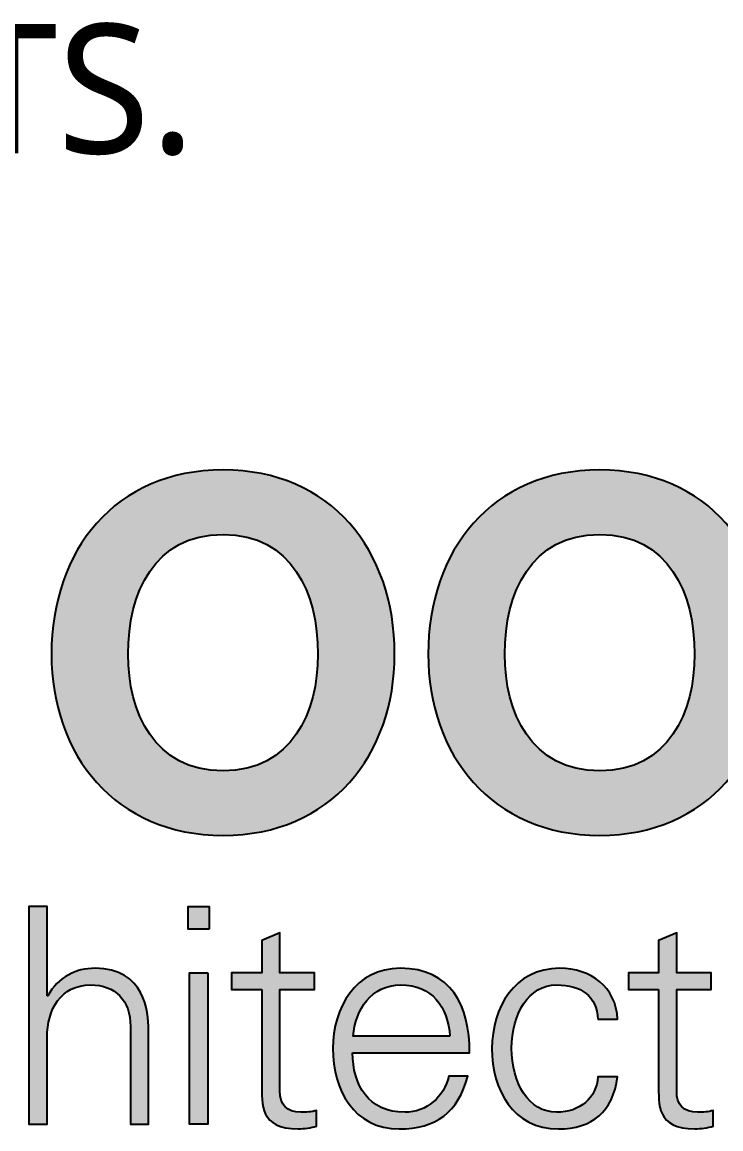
# Model space of a CAD drawing. Header units: millimetres. Extents: x 0 to 42000, y 0 to 29700.
# Drawn here: x 38786 to 39325, y 8774 to 9629 of the extents above; entities that cross this region are included whole.
import ezdxf

# ---------------------------------------------------------------- set-up
doc = ezdxf.new("R2010")
doc.units = ezdxf.units.MM
doc.layers.add('AA-SHEET', color=7, linetype='Continuous')
doc.styles.add('xr_A_form$0$맑은고딕', font='malgun.ttf')

# ---------------------------------------------------------------- blocks, each defined once
blk = doc.blocks.new('AA-FORM')
at = {"layer": 'AA-SHEET'}
h = blk.add_hatch(color=9, dxfattribs=at)
edge = h.paths.add_edge_path()
edge.add_spline(control_points=[(38867.86, -20559.33), (38867.86, -20512.14), (38887.84, -20466.84), (38941.1, -20466.84)], knot_values=[2, 2, 2, 2, 3, 3, 3, 3], degree=3, periodic=0)
edge.add_line((38941.1, -20466.84), (38941.1, -20417.03))
edge.add_spline(control_points=[(38941.1, -20417.03), (38857.69, -20417.03), (38808.62, -20479.32), (38808.62, -20559.33)], knot_values=[3, 3, 3, 3, 4, 4, 4, 4], degree=3, periodic=0)
edge.add_spline(control_points=[(38808.62, -20559.33), (38808.62, -20637.06), (38857.69, -20699.37), (38941.1, -20699.37)], knot_values=[2, 2, 2, 2, 3, 3, 3, 3], degree=3, periodic=0)
edge.add_line((38941.1, -20699.37), (38941.1, -20649.51))
edge.add_spline(control_points=[(38941.1, -20649.51), (38887.84, -20649.51), (38867.86, -20604.21), (38867.86, -20559.33)], knot_values=[3, 3, 3, 3, 4, 4, 4, 4], degree=3, periodic=0)
edge = h.paths.add_edge_path()
edge.add_spline(control_points=[(39073.59, -20559.33), (39073.59, -20479.32), (39024.53, -20417.03), (38941.1, -20417.03)], knot_values=[0, 0, 0, 0, 1, 1, 1, 1], degree=3, periodic=0)
edge.add_line((38941.1, -20417.03), (38941.1, -20466.84))
edge.add_spline(control_points=[(38941.1, -20466.84), (38994.32, -20466.84), (39014.33, -20512.14), (39014.33, -20559.33)], knot_values=[1, 1, 1, 1, 2, 2, 2, 2], degree=3, periodic=0)
edge.add_spline(control_points=[(39014.33, -20559.33), (39014.33, -20604.21), (38994.32, -20649.51), (38941.1, -20649.51)], knot_values=[0, 0, 0, 0, 1, 1, 1, 1], degree=3, periodic=0)
edge.add_line((38941.1, -20649.51), (38941.1, -20699.37))
edge.add_spline(control_points=[(38941.1, -20699.37), (39024.53, -20699.37), (39073.59, -20637.06), (39073.59, -20559.33)], knot_values=[1, 1, 1, 1, 2, 2, 2, 2], degree=3, periodic=0)
h = blk.add_hatch(color=9, dxfattribs=at)
edge = h.paths.add_edge_path()
edge.add_spline(control_points=[(39158.68, -20559.33), (39158.68, -20512.14), (39178.65, -20466.84), (39231.91, -20466.84)], knot_values=[2, 2, 2, 2, 3, 3, 3, 3], degree=3, periodic=0)
edge.add_line((39231.91, -20466.84), (39231.91, -20417.03))
edge.add_spline(control_points=[(39231.91, -20417.03), (39148.5, -20417.03), (39099.44, -20479.32), (39099.44, -20559.33)], knot_values=[3, 3, 3, 3, 4, 4, 4, 4], degree=3, periodic=0)
edge.add_spline(control_points=[(39099.44, -20559.33), (39099.44, -20637.06), (39148.5, -20699.37), (39231.91, -20699.37)], knot_values=[2, 2, 2, 2, 3, 3, 3, 3], degree=3, periodic=0)
edge.add_line((39231.91, -20699.37), (39231.91, -20649.51))
edge.add_spline(control_points=[(39231.91, -20649.51), (39178.65, -20649.51), (39158.68, -20604.21), (39158.68, -20559.33)], knot_values=[3, 3, 3, 3, 4, 4, 4, 4], degree=3, periodic=0)
edge = h.paths.add_edge_path()
edge.add_spline(control_points=[(39364.41, -20559.33), (39364.41, -20479.32), (39315.34, -20417.03), (39231.91, -20417.03)], knot_values=[0, 0, 0, 0, 1, 1, 1, 1], degree=3, periodic=0)
edge.add_line((39231.91, -20417.03), (39231.91, -20466.84))
edge.add_spline(control_points=[(39231.91, -20466.84), (39285.13, -20466.84), (39305.14, -20512.14), (39305.14, -20559.33)], knot_values=[1, 1, 1, 1, 2, 2, 2, 2], degree=3, periodic=0)
edge.add_spline(control_points=[(39305.14, -20559.33), (39305.14, -20604.21), (39285.13, -20649.51), (39231.91, -20649.51)], knot_values=[0, 0, 0, 0, 1, 1, 1, 1], degree=3, periodic=0)
edge.add_line((39231.91, -20649.51), (39231.91, -20699.37))
edge.add_spline(control_points=[(39231.91, -20699.37), (39315.34, -20699.37), (39364.41, -20637.06), (39364.41, -20559.33)], knot_values=[1, 1, 1, 1, 2, 2, 2, 2], degree=3, periodic=0)
h = blk.add_hatch(color=253, dxfattribs=at)
edge = h.paths.add_edge_path()
edge.add_spline(control_points=[(38805.3, -20888.9), (38805.3, -20872.06), (38805.3, -20855.22), (38805.3, -20855.22), (38805.3, -20834.22), (38815.77, -20814.87), (38838.89, -20814.87)], knot_values=[7, 7, 7, 7, 7.5, 7.5, 7.5, 8.5, 8.5, 8.5, 8.5], degree=3, periodic=0)
edge.add_spline(control_points=[(38838.89, -20814.87), (38857.98, -20814.87), (38869.64, -20826.76), (38869.64, -20847.03)], knot_values=[6, 6, 6, 6, 7, 7, 7, 7], degree=3, periodic=0)
edge.add_spline(control_points=[(38869.64, -20847.03), (38869.64, -20847.03), (38869.64, -20922.58), (38869.64, -20922.58), (38869.64, -20922.58), (38873.13, -20922.58), (38876.63, -20922.58)], knot_values=[4.5, 4.5, 4.5, 4.5, 5.5, 5.5, 5.5, 6, 6, 6, 6], degree=3, periodic=0)
edge.add_spline(control_points=[(38876.63, -20922.58), (38880.13, -20922.58), (38883.63, -20922.58), (38883.63, -20922.58), (38883.63, -20922.58), (38883.63, -20904.29), (38883.63, -20885.99)], knot_values=[3.5, 3.5, 3.5, 3.5, 4, 4, 4, 4.5, 4.5, 4.5, 4.5], degree=3, periodic=0)
edge.add_spline(control_points=[(38883.63, -20885.99), (38883.63, -20867.69), (38883.63, -20849.39), (38883.63, -20849.39), (38883.63, -20835.85), (38880.59, -20802.03), (38842.38, -20802.03)], knot_values=[2, 2, 2, 2, 2.5, 2.5, 2.5, 3.5, 3.5, 3.5, 3.5], degree=3, periodic=0)
edge.add_spline(control_points=[(38842.38, -20802.03), (38827.23, -20802.03), (38813.94, -20808.81), (38805.75, -20823.26)], knot_values=[1, 1, 1, 1, 2, 2, 2, 2], degree=3, periodic=0)
edge.add_spline(control_points=[(38805.75, -20823.26), (38805.75, -20823.26), (38805.3, -20823.26), (38805.3, -20823.26), (38805.3, -20823.26), (38805.3, -20806.01), (38805.3, -20788.76)], knot_values=[12.5, 12.5, 12.5, 12.5, 13.5, 13.5, 13.5, 14, 14, 14, 14], degree=3, periodic=0)
edge.add_spline(control_points=[(38805.3, -20788.76), (38805.3, -20771.51), (38805.3, -20754.26), (38805.3, -20754.26), (38805.3, -20754.26), (38801.8, -20754.26), (38798.3, -20754.26)], knot_values=[11.5, 11.5, 11.5, 11.5, 12, 12, 12, 12.5, 12.5, 12.5, 12.5], degree=3, periodic=0)
edge.add_spline(control_points=[(38798.3, -20754.26), (38794.8, -20754.26), (38791.3, -20754.26), (38791.3, -20754.26), (38791.3, -20754.26), (38791.3, -20796.34), (38791.3, -20838.42)], knot_values=[10.5, 10.5, 10.5, 10.5, 11, 11, 11, 11.5, 11.5, 11.5, 11.5], degree=3, periodic=0)
edge.add_spline(control_points=[(38791.3, -20838.42), (38791.3, -20880.5), (38791.3, -20922.58), (38791.3, -20922.58), (38791.3, -20922.58), (38794.8, -20922.58), (38798.3, -20922.58)], knot_values=[9.5, 9.5, 9.5, 9.5, 10, 10, 10, 10.5, 10.5, 10.5, 10.5], degree=3, periodic=0)
edge.add_spline(control_points=[(38798.3, -20922.58), (38801.8, -20922.58), (38805.3, -20922.58), (38805.3, -20922.58), (38805.3, -20922.58), (38805.3, -20905.74), (38805.3, -20888.9)], knot_values=[8.5, 8.5, 8.5, 8.5, 9, 9, 9, 9.5, 9.5, 9.5, 9.5], degree=3, periodic=0)
h = blk.add_hatch(color=253, dxfattribs=at)
h.paths.add_polyline_path([(38930.52, -20754.26), (38914.18, -20754.26), (38914.18, -20771.74), (38930.52, -20771.74)])
h.paths.add_polyline_path([(38929.34, -20805.55), (38915.34, -20805.55), (38915.34, -20922.58), (38929.34, -20922.58)])
h = blk.add_hatch(color=253, dxfattribs=at)
edge = h.paths.add_edge_path()
edge.add_spline(control_points=[(38985.08, -20896.7), (38985.08, -20896.7), (38985.08, -20818.38), (38985.08, -20818.38), (38985.08, -20818.38), (38991.72, -20818.38), (38998.35, -20818.38)], knot_values=[8.5, 8.5, 8.5, 8.5, 9.5, 9.5, 9.5, 10, 10, 10, 10], degree=3, periodic=0)
edge.add_spline(control_points=[(38998.35, -20818.38), (39004.98, -20818.38), (39011.62, -20818.38), (39011.62, -20818.38), (39011.62, -20818.38), (39011.62, -20815.17), (39011.62, -20811.96)], knot_values=[7.5, 7.5, 7.5, 7.5, 8, 8, 8, 8.5, 8.5, 8.5, 8.5], degree=3, periodic=0)
edge.add_spline(control_points=[(39011.62, -20811.96), (39011.62, -20808.76), (39011.62, -20805.55), (39011.62, -20805.55), (39011.62, -20805.55), (39004.98, -20805.55), (38998.35, -20805.55)], knot_values=[6.5, 6.5, 6.5, 6.5, 7, 7, 7, 7.5, 7.5, 7.5, 7.5], degree=3, periodic=0)
edge.add_spline(control_points=[(38998.35, -20805.55), (38991.72, -20805.55), (38985.08, -20805.55), (38985.08, -20805.55), (38985.08, -20805.55), (38985.08, -20797.8), (38985.08, -20790.04)], knot_values=[5.5, 5.5, 5.5, 5.5, 6, 6, 6, 6.5, 6.5, 6.5, 6.5], degree=3, periodic=0)
edge.add_spline(control_points=[(38985.08, -20790.04), (38985.08, -20782.29), (38985.08, -20774.53), (38985.08, -20774.53), (38985.08, -20774.53), (38981.58, -20776.05), (38978.08, -20777.56)], knot_values=[4.5, 4.5, 4.5, 4.5, 5, 5, 5, 5.5, 5.5, 5.5, 5.5], degree=3, periodic=0)
edge.add_spline(control_points=[(38978.08, -20777.56), (38974.57, -20779.08), (38971.07, -20780.59), (38971.07, -20780.59), (38971.07, -20780.59), (38971.07, -20786.83), (38971.07, -20793.07)], knot_values=[3.5, 3.5, 3.5, 3.5, 4, 4, 4, 4.5, 4.5, 4.5, 4.5], degree=3, periodic=0)
edge.add_spline(control_points=[(38971.07, -20793.07), (38971.07, -20799.31), (38971.07, -20805.55), (38971.07, -20805.55), (38971.07, -20805.55), (38965.24, -20805.55), (38959.41, -20805.55)], knot_values=[2.5, 2.5, 2.5, 2.5, 3, 3, 3, 3.5, 3.5, 3.5, 3.5], degree=3, periodic=0)
edge.add_spline(control_points=[(38959.41, -20805.55), (38953.59, -20805.55), (38947.76, -20805.55), (38947.76, -20805.55), (38947.76, -20805.55), (38947.76, -20808.76), (38947.76, -20811.96)], knot_values=[1.5, 1.5, 1.5, 1.5, 2, 2, 2, 2.5, 2.5, 2.5, 2.5], degree=3, periodic=0)
edge.add_spline(control_points=[(38947.76, -20811.96), (38947.76, -20815.17), (38947.76, -20818.38), (38947.76, -20818.38), (38947.76, -20818.38), (38953.59, -20818.38), (38959.41, -20818.38)], knot_values=[0.5, 0.5, 0.5, 0.5, 1, 1, 1, 1.5, 1.5, 1.5, 1.5], degree=3, periodic=0)
edge.add_spline(control_points=[(38959.41, -20818.38), (38965.24, -20818.38), (38971.07, -20818.38), (38971.07, -20818.38), (38971.07, -20818.38), (38971.07, -20836.62), (38971.07, -20854.86)], knot_values=[15.5, 15.5, 15.5, 15.5, 16, 16, 16, 16.5, 16.5, 16.5, 16.5], degree=3, periodic=0)
edge.add_spline(control_points=[(38971.07, -20854.86), (38971.07, -20873.1), (38971.07, -20891.34), (38971.07, -20891.34), (38971.07, -20907.19), (38969.46, -20926.09), (38999.05, -20926.09)], knot_values=[14, 14, 14, 14, 14.5, 14.5, 14.5, 15.5, 15.5, 15.5, 15.5], degree=3, periodic=0)
edge.add_spline(control_points=[(38999.05, -20926.09), (39003.72, -20926.09), (39008.85, -20925.16), (39013.28, -20923.99)], knot_values=[13, 13, 13, 13, 14, 14, 14, 14], degree=3, periodic=0)
edge.add_spline(control_points=[(39013.28, -20923.99), (39013.28, -20923.99), (39013.28, -20911.86), (39013.28, -20911.86), (39009.55, -20913.03), (39005.33, -20913.27), (39001.14, -20913.27)], knot_values=[11, 11, 11, 11, 12, 12, 12, 13, 13, 13, 13], degree=3, periodic=0)
edge.add_spline(control_points=[(39001.14, -20913.27), (38990.43, -20913.27), (38984.84, -20907.44), (38985.08, -20896.7)], knot_values=[10, 10, 10, 10, 11, 11, 11, 11], degree=3, periodic=0)
h = blk.add_hatch(color=253, dxfattribs=at)
edge = h.paths.add_edge_path()
edge.add_spline(control_points=[(39291.44, -20896.7), (39291.44, -20896.7), (39291.44, -20818.38), (39291.44, -20818.38), (39291.44, -20818.38), (39298.07, -20818.38), (39304.71, -20818.38)], knot_values=[8.5, 8.5, 8.5, 8.5, 9.5, 9.5, 9.5, 10, 10, 10, 10], degree=3, periodic=0)
edge.add_spline(control_points=[(39304.71, -20818.38), (39311.34, -20818.38), (39317.97, -20818.38), (39317.97, -20818.38), (39317.97, -20818.38), (39317.97, -20815.17), (39317.97, -20811.96)], knot_values=[7.5, 7.5, 7.5, 7.5, 8, 8, 8, 8.5, 8.5, 8.5, 8.5], degree=3, periodic=0)
edge.add_spline(control_points=[(39317.97, -20811.96), (39317.97, -20808.76), (39317.97, -20805.55), (39317.97, -20805.55), (39317.97, -20805.55), (39311.34, -20805.55), (39304.71, -20805.55)], knot_values=[6.5, 6.5, 6.5, 6.5, 7, 7, 7, 7.5, 7.5, 7.5, 7.5], degree=3, periodic=0)
edge.add_spline(control_points=[(39304.71, -20805.55), (39298.07, -20805.55), (39291.44, -20805.55), (39291.44, -20805.55), (39291.44, -20805.55), (39291.44, -20797.8), (39291.44, -20790.04)], knot_values=[5.5, 5.5, 5.5, 5.5, 6, 6, 6, 6.5, 6.5, 6.5, 6.5], degree=3, periodic=0)
edge.add_spline(control_points=[(39291.44, -20790.04), (39291.44, -20782.29), (39291.44, -20774.53), (39291.44, -20774.53), (39291.44, -20774.53), (39287.94, -20776.05), (39284.43, -20777.56)], knot_values=[4.5, 4.5, 4.5, 4.5, 5, 5, 5, 5.5, 5.5, 5.5, 5.5], degree=3, periodic=0)
edge.add_spline(control_points=[(39284.43, -20777.56), (39280.93, -20779.08), (39277.42, -20780.59), (39277.42, -20780.59), (39277.42, -20780.59), (39277.42, -20786.83), (39277.42, -20793.07)], knot_values=[3.5, 3.5, 3.5, 3.5, 4, 4, 4, 4.5, 4.5, 4.5, 4.5], degree=3, periodic=0)
edge.add_spline(control_points=[(39277.42, -20793.07), (39277.42, -20799.31), (39277.42, -20805.55), (39277.42, -20805.55), (39277.42, -20805.55), (39271.6, -20805.55), (39265.77, -20805.55)], knot_values=[2.5, 2.5, 2.5, 2.5, 3, 3, 3, 3.5, 3.5, 3.5, 3.5], degree=3, periodic=0)
edge.add_spline(control_points=[(39265.77, -20805.55), (39259.94, -20805.55), (39254.11, -20805.55), (39254.11, -20805.55), (39254.11, -20805.55), (39254.11, -20808.76), (39254.11, -20811.96)], knot_values=[1.5, 1.5, 1.5, 1.5, 2, 2, 2, 2.5, 2.5, 2.5, 2.5], degree=3, periodic=0)
edge.add_spline(control_points=[(39254.11, -20811.96), (39254.11, -20815.17), (39254.11, -20818.38), (39254.11, -20818.38), (39254.11, -20818.38), (39259.94, -20818.38), (39265.77, -20818.38)], knot_values=[0.5, 0.5, 0.5, 0.5, 1, 1, 1, 1.5, 1.5, 1.5, 1.5], degree=3, periodic=0)
edge.add_spline(control_points=[(39265.77, -20818.38), (39271.6, -20818.38), (39277.42, -20818.38), (39277.42, -20818.38), (39277.42, -20818.38), (39277.42, -20836.62), (39277.42, -20854.86)], knot_values=[15.5, 15.5, 15.5, 15.5, 16, 16, 16, 16.5, 16.5, 16.5, 16.5], degree=3, periodic=0)
edge.add_spline(control_points=[(39277.42, -20854.86), (39277.42, -20873.1), (39277.42, -20891.34), (39277.42, -20891.34), (39277.42, -20907.19), (39275.81, -20926.09), (39305.4, -20926.09)], knot_values=[14, 14, 14, 14, 14.5, 14.5, 14.5, 15.5, 15.5, 15.5, 15.5], degree=3, periodic=0)
edge.add_spline(control_points=[(39305.4, -20926.09), (39310.08, -20926.09), (39315.2, -20925.16), (39319.64, -20923.99)], knot_values=[13, 13, 13, 13, 14, 14, 14, 14], degree=3, periodic=0)
edge.add_spline(control_points=[(39319.64, -20923.99), (39319.64, -20923.99), (39319.64, -20911.86), (39319.64, -20911.86), (39315.9, -20913.03), (39311.69, -20913.27), (39307.5, -20913.27)], knot_values=[11, 11, 11, 11, 12, 12, 12, 13, 13, 13, 13], degree=3, periodic=0)
edge.add_spline(control_points=[(39307.5, -20913.27), (39296.78, -20913.27), (39291.2, -20907.44), (39291.44, -20896.7)], knot_values=[10, 10, 10, 10, 11, 11, 11, 11], degree=3, periodic=0)
h = blk.add_hatch(color=253, dxfattribs=at)
edge = h.paths.add_edge_path()
edge.add_spline(control_points=[(39086.25, -20867.33), (39108.87, -20867.33), (39131.49, -20867.33), (39131.49, -20867.33), (39131.49, -20830.73), (39117.23, -20802.03), (39078.08, -20802.03)], knot_values=[6, 6, 6, 6, 6.5, 6.5, 6.5, 7.5, 7.5, 7.5, 7.5], degree=3, periodic=0)
edge.add_spline(control_points=[(39078.08, -20802.03), (39043.38, -20802.03), (39025.87, -20832.37), (39025.87, -20864.05)], knot_values=[5, 5, 5, 5, 6, 6, 6, 6], degree=3, periodic=0)
edge.add_spline(control_points=[(39025.87, -20864.05), (39025.87, -20896.01), (39042.17, -20926.09), (39077.14, -20926.09)], knot_values=[4, 4, 4, 4, 5, 5, 5, 5], degree=3, periodic=0)
edge.add_spline(control_points=[(39077.14, -20926.09), (39105.36, -20926.09), (39122.84, -20913.27), (39130.09, -20885.28)], knot_values=[3, 3, 3, 3, 4, 4, 4, 4], degree=3, periodic=0)
edge.add_spline(control_points=[(39130.09, -20885.28), (39130.09, -20885.28), (39115.43, -20885.28), (39115.43, -20885.28), (39111.91, -20901.38), (39098.14, -20913.27), (39081.62, -20913.27)], knot_values=[1, 1, 1, 1, 2, 2, 2, 3, 3, 3, 3], degree=3, periodic=0)
edge.add_spline(control_points=[(39081.62, -20913.27), (39052.89, -20913.27), (39041.5, -20892.27), (39041.02, -20867.33), (39041.02, -20867.33), (39063.64, -20867.33), (39086.25, -20867.33)], knot_values=[7.5, 7.5, 7.5, 7.5, 8.5, 8.5, 8.5, 9, 9, 9, 9], degree=3, periodic=0)
edge = h.paths.add_edge_path(flags=16)
edge.add_spline(control_points=[(39078.32, -20814.87), (39102.54, -20814.87), (39114.68, -20831.88), (39116.32, -20854.51), (39116.32, -20854.51), (39097.61, -20854.51), (39078.91, -20854.51)], knot_values=[2.5, 2.5, 2.5, 2.5, 3.5, 3.5, 3.5, 4, 4, 4, 4], degree=3, periodic=0)
edge.add_spline(control_points=[(39078.91, -20854.51), (39060.21, -20854.51), (39041.5, -20854.51), (39041.5, -20854.51), (39043.38, -20833.98), (39055.47, -20814.87), (39078.32, -20814.87)], knot_values=[1, 1, 1, 1, 1.5, 1.5, 1.5, 2.5, 2.5, 2.5, 2.5], degree=3, periodic=0)
h = blk.add_hatch(color=253, dxfattribs=at)
edge = h.paths.add_edge_path()
edge.add_spline(control_points=[(39238.14, -20841.45), (39241.92, -20841.45), (39245.71, -20841.45), (39245.71, -20841.45), (39244.53, -20816.5), (39224.95, -20802.03), (39200.94, -20802.03)], knot_values=[8, 8, 8, 8, 8.5, 8.5, 8.5, 9.5, 9.5, 9.5, 9.5], degree=3, periodic=0)
edge.add_spline(control_points=[(39200.94, -20802.03), (39166.22, -20802.03), (39148.71, -20832.37), (39148.71, -20864.05)], knot_values=[7, 7, 7, 7, 8, 8, 8, 8], degree=3, periodic=0)
edge.add_spline(control_points=[(39148.71, -20864.05), (39148.71, -20896.01), (39165.07, -20926.09), (39200, -20926.09)], knot_values=[6, 6, 6, 6, 7, 7, 7, 7], degree=3, periodic=0)
edge.add_spline(control_points=[(39200, -20926.09), (39226.59, -20926.09), (39242.03, -20912.8), (39245.71, -20885.98)], knot_values=[5, 5, 5, 5, 6, 6, 6, 6], degree=3, periodic=0)
edge.add_spline(control_points=[(39245.71, -20885.98), (39245.71, -20885.98), (39230.56, -20885.98), (39230.56, -20885.98), (39229.41, -20902.07), (39216.79, -20913.27), (39198.61, -20913.27)], knot_values=[3, 3, 3, 3, 4, 4, 4, 5, 5, 5, 5], degree=3, periodic=0)
edge.add_spline(control_points=[(39198.61, -20913.27), (39177.18, -20913.27), (39163.86, -20890.63), (39163.86, -20863.84)], knot_values=[2, 2, 2, 2, 3, 3, 3, 3], degree=3, periodic=0)
edge.add_spline(control_points=[(39163.86, -20863.84), (39163.86, -20837.26), (39177.18, -20814.87), (39198.61, -20814.87)], knot_values=[1, 1, 1, 1, 2, 2, 2, 2], degree=3, periodic=0)
edge.add_spline(control_points=[(39198.61, -20814.87), (39218, -20814.87), (39229.41, -20823.49), (39230.56, -20841.45)], knot_values=[0, 0, 0, 0, 1, 1, 1, 1], degree=3, periodic=0)
edge.add_spline(control_points=[(39230.56, -20841.45), (39230.56, -20841.45), (39234.35, -20841.45), (39238.14, -20841.45)], knot_values=[9.5, 9.5, 9.5, 9.5, 10, 10, 10, 10], degree=3, periodic=0)
at = {"layer": 'AA-SHEET', "color": 253}
for points in [[(38930.52, -20771.74), (38914.18, -20771.74), (38914.18, -20754.26), (38930.52, -20754.26)], [(38929.34, -20805.55), (38929.34, -20922.58), (38915.34, -20922.58), (38915.34, -20805.55)]]:
    blk.add_lwpolyline(points, close=True, dxfattribs=at)
at = {"layer": 'AA-SHEET', "color": 9}
for points in [[(38941.1, -20417.03), (39024.53, -20417.03), (39073.59, -20479.32), (39073.59, -20559.33), (39073.59, -20637.06), (39024.53, -20699.37), (38941.1, -20699.37), (38857.69, -20699.37), (38808.62, -20637.06), (38808.62, -20559.33), (38808.62, -20479.32), (38857.69, -20417.03), (38941.1, -20417.03)], [(39231.91, -20417.03), (39315.31, -20417.03), (39364.34, -20479.32), (39364.34, -20559.33), (39364.34, -20637.06), (39315.31, -20699.37), (39231.91, -20699.37), (39148.54, -20699.37), (39099.51, -20637.06), (39099.51, -20559.33), (39099.51, -20479.32), (39148.54, -20417.03), (39231.91, -20417.03)], [(38941.1, -20649.51), (38994.32, -20649.51), (39014.33, -20604.21), (39014.33, -20559.33), (39014.33, -20512.14), (38994.32, -20466.84), (38941.1, -20466.84), (38887.84, -20466.84), (38867.86, -20512.14), (38867.86, -20559.33), (38867.86, -20604.21), (38887.84, -20649.51), (38941.1, -20649.51)], [(39231.91, -20649.51), (39285.13, -20649.51), (39305.13, -20604.21), (39305.13, -20559.33), (39305.13, -20512.14), (39285.13, -20466.84), (39231.91, -20466.84), (39178.71, -20466.84), (39158.65, -20512.14), (39158.65, -20559.33), (39158.65, -20604.21), (39178.71, -20649.51), (39231.91, -20649.51)]]:
    blk.add_open_spline(points, degree=3, knots=[0, 0, 0, 0, 1, 1, 1, 2, 2, 2, 3, 3, 3, 4, 4, 4, 4], dxfattribs=at)
at = {"layer": 'AA-SHEET', "color": 253}
for points, knots in [([(38805.3, -20823.26), (38805.3, -20823.26), (38805.75, -20823.26), (38805.75, -20823.26), (38813.94, -20808.81), (38827.23, -20802.03), (38842.38, -20802.03), (38880.59, -20802.03), (38883.63, -20835.85), (38883.63, -20849.39), (38883.63, -20849.39), (38883.63, -20922.58), (38883.63, -20922.58), (38883.63, -20922.58), (38869.64, -20922.58), (38869.64, -20922.58), (38869.64, -20922.58), (38869.64, -20847.03), (38869.64, -20847.03), (38869.64, -20826.76), (38857.98, -20814.87), (38838.89, -20814.87), (38815.77, -20814.87), (38805.3, -20834.22), (38805.3, -20855.22), (38805.3, -20855.22), (38805.3, -20922.58), (38805.3, -20922.58), (38805.3, -20922.58), (38791.3, -20922.58), (38791.3, -20922.58), (38791.3, -20922.58), (38791.3, -20754.26), (38791.3, -20754.26), (38791.3, -20754.26), (38805.3, -20754.26), (38805.3, -20754.26), (38805.3, -20754.26), (38805.3, -20823.26), (38805.3, -20823.26)], [0, 0, 0, 0, 1, 1, 1, 2, 2, 2, 3, 3, 3, 4, 4, 4, 5, 5, 5, 6, 6, 6, 7, 7, 7, 8, 8, 8, 9, 9, 9, 10, 10, 10, 11, 11, 11, 12, 12, 12, 13, 13, 13, 13]), ([(38971.07, -20818.38), (38971.07, -20818.38), (38947.76, -20818.38), (38947.76, -20818.38), (38947.76, -20818.38), (38947.76, -20805.55), (38947.76, -20805.55), (38947.76, -20805.55), (38971.07, -20805.55), (38971.07, -20805.55), (38971.07, -20805.55), (38971.07, -20780.59), (38971.07, -20780.59), (38971.07, -20780.59), (38985.08, -20774.53), (38985.08, -20774.53), (38985.08, -20774.53), (38985.08, -20805.55), (38985.08, -20805.55), (38985.08, -20805.55), (39011.62, -20805.55), (39011.62, -20805.55), (39011.62, -20805.55), (39011.62, -20818.38), (39011.62, -20818.38), (39011.62, -20818.38), (38985.08, -20818.38), (38985.08, -20818.38), (38985.08, -20818.38), (38985.08, -20896.7), (38985.08, -20896.7), (38984.84, -20907.44), (38990.43, -20913.27), (39001.14, -20913.27), (39005.33, -20913.27), (39009.55, -20913.03), (39013.28, -20911.86), (39013.28, -20911.86), (39013.28, -20923.99), (39013.28, -20923.99), (39008.85, -20925.16), (39003.72, -20926.09), (38999.05, -20926.09), (38969.46, -20926.09), (38971.07, -20907.19), (38971.07, -20891.34), (38971.07, -20891.34), (38971.07, -20818.38), (38971.07, -20818.38)], [0, 0, 0, 0, 1, 1, 1, 2, 2, 2, 3, 3, 3, 4, 4, 4, 5, 5, 5, 6, 6, 6, 7, 7, 7, 8, 8, 8, 9, 9, 9, 10, 10, 10, 11, 11, 11, 12, 12, 12, 13, 13, 13, 14, 14, 14, 15, 15, 15, 16, 16, 16, 16]), ([(39277.42, -20818.38), (39277.42, -20818.38), (39254.14, -20818.38), (39254.14, -20818.38), (39254.14, -20818.38), (39254.14, -20805.55), (39254.14, -20805.55), (39254.14, -20805.55), (39277.42, -20805.55), (39277.42, -20805.55), (39277.42, -20805.55), (39277.42, -20780.59), (39277.42, -20780.59), (39277.42, -20780.59), (39291.41, -20774.53), (39291.41, -20774.53), (39291.41, -20774.53), (39291.41, -20805.55), (39291.41, -20805.55), (39291.41, -20805.55), (39318, -20805.55), (39318, -20805.55), (39318, -20805.55), (39318, -20818.38), (39318, -20818.38), (39318, -20818.38), (39291.41, -20818.38), (39291.41, -20818.38), (39291.41, -20818.38), (39291.41, -20896.7), (39291.41, -20896.7), (39291.2, -20907.44), (39296.76, -20913.27), (39307.5, -20913.27), (39311.71, -20913.27), (39315.9, -20913.03), (39319.64, -20911.86), (39319.64, -20911.86), (39319.64, -20923.99), (39319.64, -20923.99), (39315.2, -20925.16), (39310.08, -20926.09), (39305.43, -20926.09), (39275.81, -20926.09), (39277.42, -20907.19), (39277.42, -20891.34), (39277.42, -20891.34), (39277.42, -20818.38), (39277.42, -20818.38)], [0, 0, 0, 0, 1, 1, 1, 2, 2, 2, 3, 3, 3, 4, 4, 4, 5, 5, 5, 6, 6, 6, 7, 7, 7, 8, 8, 8, 9, 9, 9, 10, 10, 10, 11, 11, 11, 12, 12, 12, 13, 13, 13, 14, 14, 14, 15, 15, 15, 16, 16, 16, 16]), ([(39041.02, -20867.33), (39041.5, -20892.27), (39052.89, -20913.27), (39081.62, -20913.27), (39098.14, -20913.27), (39111.91, -20901.38), (39115.43, -20885.28), (39115.43, -20885.28), (39130.09, -20885.28), (39130.09, -20885.28), (39122.84, -20913.27), (39105.36, -20926.09), (39077.14, -20926.09), (39042.17, -20926.09), (39025.87, -20896.01), (39025.87, -20864.05), (39025.87, -20832.37), (39043.38, -20802.03), (39078.08, -20802.03), (39117.23, -20802.03), (39131.49, -20830.73), (39131.49, -20867.33), (39131.49, -20867.33), (39041.02, -20867.33), (39041.02, -20867.33)], [0, 0, 0, 0, 1, 1, 1, 2, 2, 2, 3, 3, 3, 4, 4, 4, 5, 5, 5, 6, 6, 6, 7, 7, 7, 8, 8, 8, 8]), ([(39230.56, -20841.45), (39229.38, -20823.49), (39217.97, -20814.87), (39198.63, -20814.87), (39177.18, -20814.87), (39163.89, -20837.26), (39163.89, -20863.84), (39163.89, -20890.63), (39177.18, -20913.27), (39198.63, -20913.27), (39216.79, -20913.27), (39229.38, -20902.07), (39230.56, -20885.98), (39230.56, -20885.98), (39245.74, -20885.98), (39245.74, -20885.98), (39241.98, -20912.8), (39226.62, -20926.09), (39200, -20926.09), (39165.07, -20926.09), (39148.73, -20896.01), (39148.73, -20864.05), (39148.73, -20832.37), (39166.22, -20802.03), (39200.97, -20802.03), (39224.98, -20802.03), (39244.55, -20816.5), (39245.74, -20841.45), (39245.74, -20841.45), (39230.56, -20841.45), (39230.56, -20841.45)], [0, 0, 0, 0, 1, 1, 1, 2, 2, 2, 3, 3, 3, 4, 4, 4, 5, 5, 5, 6, 6, 6, 7, 7, 7, 8, 8, 8, 9, 9, 9, 10, 10, 10, 10]), ([(39116.32, -20854.51), (39114.68, -20831.88), (39102.54, -20814.87), (39078.32, -20814.87), (39055.47, -20814.87), (39043.38, -20833.98), (39041.5, -20854.51), (39041.5, -20854.51), (39116.32, -20854.51), (39116.32, -20854.51)], [0, 0, 0, 0, 1, 1, 1, 2, 2, 2, 3, 3, 3, 3])]:
    blk.add_open_spline(points, degree=3, knots=knots, dxfattribs=at)
at = {"layer": 'AA-SHEET', "color": 9, "style": 'xr_A_form$0$맑은고딕'}
blk.add_text('ARCHITECTS.', height=100, dxfattribs=at).set_placement((38126.47, -20172.49))

msp = doc.modelspace()

# ---------------------------------------------------------------- block references
msp.add_blockref('AA-FORM', (0, 29700))

doc.saveas('drawing.dxf')
